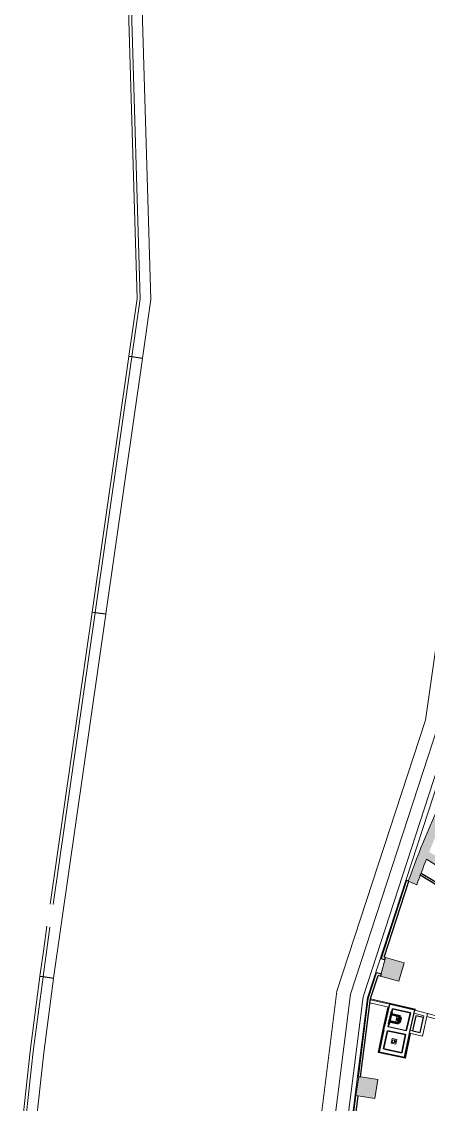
# Model space of a CAD drawing. Header units: centimetres. Extents: x 139057 to 200038, y 34824 to 80516.
# Drawn here: x 161266 to 163917, y 53747 to 60794 of the extents above; entities that cross this region are included whole.
import ezdxf

# ---------------------------------------------------------------- set-up
doc = ezdxf.new("R2010")
doc.units = ezdxf.units.CM
doc.header["$LTSCALE"] = 100
doc.layers.get('0').update_dxf_attribs({"lineweight": 0})
for name, color, linetype, lineweight in [('410_STRUTTURE_001-AM_0', 7, 'Continuous', 0), ('430_TAVOLATI_001-AM_0', 3, 'Continuous', 0), ('437_RIVESTIMENTI_001-AM_0', 13, 'Continuous', 0), ('440_SIMBOLI_001-AM_0', 31, 'Continuous', 0), ('448_SCALE_001-AM_0', 216, 'Continuous', 50)]:
    doc.layers.add(name, color=color, linetype=linetype, lineweight=lineweight)
for name, color, linetype in [('_retini_strutture', 7, 'Continuous'), ('A-CAVEDI', 1, 'Continuous'), ('A-MCLS1-25', 41, 'Continuous'), ('A-MCLS3-15', 50, 'Continuous')]:
    doc.layers.add(name, color=color, linetype=linetype)

# ---------------------------------------------------------------- blocks, each defined once
blk = doc.blocks.new('A$C287F56A2')
blk.add_hatch(color=256).paths.add_polyline_path([(0, 75, -1), (0, 0, -0.027252), (4, 0, 0.027256), (0, 0, 1), (0, 75, -1.112337), (-8, -74, 0.054548), (0, -75, -1.000011), (0, 0, 1)])
for p, q in [((110, 197), (-197, 110)), ((-197, 110), (-110, -197)), ((197, -110), (110, 197)), ((-110, -197), (197, -110))]:
    blk.add_line(p, q)
blk.add_circle((0, 0), 104)
blk = doc.blocks.new('FLPL-A-P1MEZZ$0$LADDER PLAN')
for p, q in [((-135, -420), (-135, 420)), ((-135, 244), (465, 244)), ((-135, 229), (465, 229)), ((435, 229), (435, -229)), ((465, 244), (465, -244)), ((-135, -229), (465, -229)), ((-135, -244), (465, -244))]:
    blk.add_line(p, q)

msp = doc.modelspace()

# ---------------------------------------------------------------- hatches: boundary and pattern name
at = {"layer": '410_STRUTTURE_001-AM_0'}
for points in [[(163638.1, 54702.4), (163604.9, 54581.9), (163725.5, 54548.8), (163758.6, 54669.3)], [(163463.3, 53928), (163443.7, 53804.5), (163567.1, 53784.8), (163586.8, 53908.3)]]:
    msp.add_hatch(color=256, dxfattribs=at).paths.add_polyline_path(points)
at = {"layer": '_retini_strutture'}
msp.add_hatch(color=256, dxfattribs=at).paths.add_polyline_path([(163786.2, 55200.8), (163841, 55176, -0.00621), (163903.9, 55342.8), (163963.4, 55306.8), (163989.3, 55349.6), (163922.5, 55389.9, -0.013407), (164075.3, 55744.2), (164611.9, 55420.3), (164627.4, 55446), (164088.1, 55771.6, -0.009241), (164205.4, 56010.3), (164906, 55587.4), (164769.1, 55360.5), (164747.3, 55373.7), (164731.8, 55348), (164796.4, 55309), (164938.5, 55544.4), (164974.1, 55522.9), (165136.9, 55792.6), (165094.1, 55818.4), (164983, 55634.4), (164242.3, 56081.5, -0.002919), (164281.8, 56155.3), (164339.4, 56250.6), (164373.6, 56230), (164394.3, 56264.2), (164304.2, 56318.6, 0.042639)])

# ---------------------------------------------------------------- linework, layer by layer
at = {"layer": '410_STRUTTURE_001-AM_0'}
for p, q in [((162018.5, 58990.9, 0), (161954.4, 61121.1, 0)), ((162038.6, 58989.8, 0), (161974.4, 61119.8, 0)), ((162108.7, 58985.8, 0), (162044.6, 61115.3, 0)), ((162018.5, 58990.9, 0), (161964.7, 58616.4, 0)), ((162038.6, 58989.8, 0), (161984.5, 58613.5, 0)), ((162053.8, 58603.6, 0), (162108.7, 58985.8, 0)), ((161964.4, 58614.4, 0), (161725.4, 56951.5, 0)), ((161984.2, 58611.6, 0), (161745.1, 56948.6, 0)), ((161814.4, 56938.7, 0), (162053.5, 58601.6, 0)), ((161964.4, 58614.4, 0), (161984.2, 58611.6, 0)), ((161984.5, 58613.5, 0), (161964.7, 58616.4, 0)), ((161984.2, 58611.6, 0), (162053.5, 58601.6, 0)), ((162053.8, 58603.6, 0), (161984.5, 58613.5, 0)), ((161725.1, 56949.5, 0), (161452, 55049.8, 0)), ((161744.9, 56946.7, 0), (161471.8, 55046.9, 0)), ((161473.9, 54569.5, 0), (161814.2, 56936.7, 0)), ((161725.1, 56949.5, 0), (161744.9, 56946.7, 0)), ((161745.1, 56948.6, 0), (161725.4, 56951.5, 0)), ((161744.9, 56946.7, 0), (161814.2, 56936.7, 0)), ((161814.4, 56938.7, 0), (161745.1, 56948.6, 0)), ((161410.1, 54758.5, 0), (161431.3, 54906, 0)), ((161450.9, 54901.4, 0), (161429.9, 54755.9, 0)), ((161405.6, 54579.3, 0), (161429.9, 54755.9, 0)), ((161341.3, 54090.4, 0), (161405.4, 54577.3, 0)), ((161385.6, 54580.2, 0), (161405.4, 54577.3, 0)), ((161405.6, 54579.3, 0), (161385.8, 54582.2, 0)), ((161405.4, 54577.3, 0), (161474.7, 54567.4, 0)), ((161405.6, 54579.3, 0), (161473.9, 54569.5, 0)), ((161410.8, 54082, 0), (161474.7, 54567.4, 0)), ((161321.4, 54092.6, 0), (161266.1, 53584.4, 0)), ((161341.3, 54090.4, 0), (161286.1, 53583.6, 0)), ((161410.8, 54082, 0), (161348.2, 53507.7, 0))]:
    msp.add_line(p, q, dxfattribs=at)
at = {"layer": '410_STRUTTURE_001-AM_0', "elevation": 0}
for points in [[(163356.2, 53141.8), (163520.4, 54440.1), (164095.6, 56200.7), (164490.8, 58856.2), (164549.5, 58847.5), (164640.9, 59416.2, -0.118297), (164996.5, 59908.6), (165346.1, 59367.9), (166491.2, 60108.3, 0.430281), (164624.3, 59502.2), (164524.6, 58881.5), (164465.4, 58890.3), (164066.3, 56207.6), (163491, 54446.7), (163326.3, 53144.8, 0.003003), (163316.7, 53012.7, 0.003003)], [(164304.2, 56318.2, 0.042638), (163786.3, 55200.6), (163841.1, 55175.8, -0.00609), (163904, 55342.6), (163963.5, 55306.6)]]:
    msp.add_lwpolyline(points, format="xyb", dxfattribs=at)
at = {"layer": '410_STRUTTURE_001-AM_0', "ltscale": 5, "elevation": 0}
msp.add_lwpolyline([(163233.6, 53018.1), (163239.4, 53118.9), (163409.6, 54465), (163985.2, 56226.5), (164381.6, 58984.4), (164525.7, 59312.5), (164589.2, 59302.3), (164620.9, 59499.7), (164517, 59516.4), (164294.3, 59009.4), (163897.2, 56247), (163321.4, 54484.8), (163154.5, 53165.2), (163152.7, 53142.9), (163146, 53049.7), (163144.3, 53023.9)], dxfattribs=at)
at = {"layer": '410_STRUTTURE_001-AM_0', "elevation": 0}
for points in [[(161410.1, 54758.5), (161397.3, 54669.4), (161385.8, 54582.2)], [(161385.6, 54580.2), (161321.4, 54093)]]:
    msp.add_lwpolyline(points, dxfattribs=at)
for points in [[(163638.1, 54702.4), (163604.9, 54581.9), (163725.5, 54548.8), (163758.6, 54669.3)], [(163463.3, 53928), (163443.7, 53804.5), (163567.1, 53784.8), (163586.8, 53908.3)]]:
    msp.add_lwpolyline(points, close=True, dxfattribs=at)
at = {"layer": '430_TAVOLATI_001-AM_0'}
for p, q in [((163659.1, 54379.6, 0), (163536.4, 54407.7, 0)), ((163663.6, 54399.1, 0), (163538.9, 54427.6, 0)), ((163887.4, 54323.6, 0), (163824.7, 54340.9, 0)), ((163911.3, 54338.4, 0), (163829.3, 54361.2, 0)), ((163877.6, 54191.1, 0), (163911.3, 54338.4, 0)), ((163911.3, 54338.4, 0), (164963.5, 54046.4, 0)), ((163862.6, 54215.1, 0), (163887.4, 54323.6, 0)), ((163906.8, 54318.9, 0), (164958.2, 54027.1, 0)), ((163794.8, 54210.1, 0), (163877.6, 54191.1, 0)), ((163799.2, 54229.6, 0), (163862.6, 54215.1, 0))]:
    msp.add_line(p, q, dxfattribs=at)
at = {"layer": '437_RIVESTIMENTI_001-AM_0', "elevation": 0}
for points in [[(163830.2, 54361.8), (163831.3, 54366.7), (163540.3, 54433.3)], [(163831.4, 54361.6), (163832.8, 54367.7), (163540.6, 54434.5)], [(163801.1, 54208.6), (163767.7, 54047.4), (163589.5, 54084.3), (163620.3, 54233.6), (163653.7, 54380.8)], [(163799.9, 54208.9), (163766.7, 54048.8), (163591, 54085.2), (163621.5, 54233.4), (163654.9, 54380.5)]]:
    msp.add_lwpolyline(points, dxfattribs=at)
at = {"layer": 'A-CAVEDI', "elevation": 0}
for points in [[(163655.6, 54252.2), (163682.4, 54369.1), (163799.4, 54342.4), (163772.6, 54225.4), (163655.6, 54252.2)], [(163625.5, 54107.9), (163649.8, 54225.4), (163767.3, 54201.1), (163743, 54083.6), (163625.5, 54107.9)]]:
    msp.add_lwpolyline(points, dxfattribs=at)
msp.add_lwpolyline([(163836.1, 54323.7), (163813.8, 54226.2), (163862.6, 54215.1), (163884.9, 54312.6)], close=True, dxfattribs=at)
at = {"layer": 'A-MCLS1-25'}
for p, q in [((163663.6, 54399.1, 0), (163630.9, 54256.3, 0)), ((163829.3, 54361.2, 0), (163663.6, 54399.1, 0)), ((163682.4, 54369.1, 0), (163655.3, 54251, 0)), ((163799.4, 54342.4, 0), (163682.4, 54369.1, 0)), ((163772.6, 54225.4, 0), (163799.4, 54342.4, 0)), ((163797, 54220.1, 0), (163829.3, 54361.2, 0)), ((163625.6, 54231.9, 0), (163595.9, 54088.5, 0)), ((163650, 54226.6, 0), (163625.5, 54107.9, 0)), ((163625.6, 54231.9, 0), (163630.9, 54256.3, 0)), ((163767.3, 54201.1, 0), (163650, 54226.6, 0)), ((163772.6, 54225.4, 0), (163655.3, 54251, 0)), ((163743, 54083.6, 0), (163767.3, 54201.1, 0)), ((163762.4, 54054, 0), (163791.7, 54195.7, 0)), ((163791.7, 54195.7, 0), (163797, 54220.1, 0)), ((163595.9, 54088.5, 0), (163762.4, 54054, 0)), ((163625.5, 54107.9, 0), (163743, 54083.6, 0))]:
    msp.add_line(p, q, dxfattribs=at)
at = {"layer": 'A-MCLS3-15'}
for p, q in [((163789.4, 55199.1, 0), (163775.2, 55203.8, 0)), ((163460.7, 53928.4, 0), (163475.5, 53926, 0))]:
    msp.add_line(p, q, dxfattribs=at)
at = {"layer": 'A-MCLS3-15', "elevation": 0}
for points in [[(163869.4, 55252.4), (164154.2, 55080.6)], [(163634.1, 54688), (163608.9, 54695), (163775.2, 55203.8)], [(163634.1, 54688), (163638.1, 54702.4), (163628, 54705.3), (163789.4, 55199.1)], [(164146.4, 55067.8), (163864.1, 55238.2)], [(163460.7, 53928.4), (163525.3, 54439), (163579.3, 54604.5), (163608.9, 54596.4), (163604.9, 54581.9), (163589.2, 54586.2)], [(163475.5, 53926), (163540, 54435.7), (163589.2, 54586.2)], [(163357.8, 53154.9), (163362.8, 53154.6), (163445, 53804.3)], [(163376, 53139), (163376.1, 53139.8), (163459.8, 53801.9)]]:
    msp.add_lwpolyline(points, dxfattribs=at)

# ---------------------------------------------------------------- block references
at = {"layer": '440_SIMBOLI_001-AM_0', "xscale": 0.1, "yscale": 0.1, "zscale": 0.1, "rotation": 62.74976818227046}
for p in [(163723, 54297.8, 0), (163692.4, 54157.3, 0)]:
    msp.add_blockref('A$C287F56A2', p, dxfattribs=at)
at = {"layer": '448_SCALE_001-AM_0', "linetype": 'Continuous', "xscale": 0.1, "yscale": 0.1, "zscale": 0.1, "rotation": 347.1625882400978}
msp.add_blockref('FLPL-A-P1MEZZ$0$LADDER PLAN', (163681.7, 54307.9, 0), dxfattribs=at)

doc.saveas('drawing.dxf')
